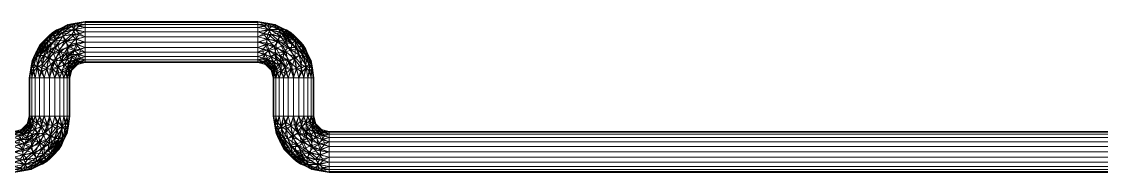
# Model space of a CAD drawing. Header units: inches. Extents: x -3325 to -59, y 5 to 733.
# Drawn here: x -2729.6 to -2653.3, y 270.6 to 281.2 of the extents above; entities that cross this region are included whole.
import ezdxf

# ---------------------------------------------------------------- set-up
doc = ezdxf.new("R2010")
doc.units = ezdxf.units.IN
doc.header["$MEASUREMENT"] = 0
doc.layers.add('P-PIPE', color=10, linetype='Continuous', lineweight=9)

# ---------------------------------------------------------------- blocks, each defined once
blk = doc.blocks.new('Elbow - Welded - Generic - Standard-1127339-06 - Fifth Level')
at = {"layer": 'P-PIPE'}
mesh = blk.add_polyface(dxfattribs=at)
corners = [(-1.437, 2.52), (-1.582, 1.978), (-1.978, 1.582), (-2.52, 1.437), (-2.52, 1.388, 0.372), (-2.52, 1.244, 0.719), (-2.52, 1.016, 1.016), (-2.52, 0.719, 1.244), (-2.52, 0.372, 1.388), (-2.52, 0, 1.437), (-2.52, -0.372, 1.388), (-2.52, -0.719, 1.244), (-2.52, -1.016, 1.016), (-2.52, -1.244, 0.719), (-2.52, -1.388, 0.372), (-2.52, -1.437), (-1.297, -1.243), (-0.194, -0.681), (0.681, 0.194), (1.243, 1.297), (1.437, 2.52), (1.388, 2.52, 0.372), (1.244, 2.52, 0.719), (1.016, 2.52, 1.016), (0.719, 2.52, 1.244), (0.372, 2.52, 1.388), (0, 2.52, 1.437), (-0.372, 2.52, 1.388), (-0.719, 2.52, 1.244), (-1.016, 2.52, 1.016), (-1.244, 2.52, 0.719), (-1.388, 2.52, 0.372), (-0.124, 0.124, 1.145), (-0.941, 0.941, 1.408), (-1.055, -0.959, 0.7), (-1.443, 1.443, 1.035), (0.959, 1.055, 0.7), (0.064, 1.205, 1.386), (-1.205, -0.064, 1.386), (-1.676, 1.676, 0.552), (-0.585, 1.717, 1.373), (-1.717, 0.585, 1.373), (-1.621, -0.853, 1.06), (0.853, 1.621, 1.06), (-1.704, -1.281, 0.44), (1.281, 1.704, 0.44), (-1.181, 1.979, 0.952), (-1.979, 1.181, 0.952), (-0.175, 1.879, 1.434), (-1.879, 0.175, 1.434), (-1.832, -0.563, 1.287), (-0.931, -0.418, 1.18), (0.563, 1.832, 1.287), (0.418, 0.931, 1.18), (-1.835, -1.132, 0.797), (1.132, 1.835, 0.797), (-0.997, 1.643, 1.218), (-1.643, 0.997, 1.218), (0.186, -0.186, 0.597), (0.208, 1.901, 1.41), (-1.901, -0.208, 1.41), (-0.434, 1.242, 1.435), (-0.698, 0.527, 1.426), (-1.813, -1.325), (1.325, 1.813), (-1.738, 1.738, 0.259), (-2.05, 1.479, 0.408), (-1.479, 2.05, 0.408), (-1.941, 1.39, 0.707), (-1.39, 1.941, 0.707), (-1.266, 0.429, 1.435), (0.426, 0.379, 0.898), (-0.379, -0.426, 0.898), (-1.585, 1.569, 0.81), (-0.745, -0.962), (-0.531, -0.842, 0.379), (0.962, 0.745), (0.842, 0.531, 0.379), (0.006, -0.482, 0.309), (0.244, -0.244), (0.474, -0.016, 0.305), (-0.245, -0.569, 0.577), (0.567, 0.236, 0.569), (-1.078, -1.129, 0.308), (1.129, 1.078, 0.308), (-0.551, 0.161, 1.327), (-0.035, 0.615, 1.301), (-0.866, 2.121, 1.181), (-2.121, 0.866, 1.181), (-0.269, 0.779, 1.4), (-0.527, 2.181, 1.348), (-2.181, 0.527, 1.348), (-0.877, 1.348, 1.346), (-1.239, 1.239, 1.25), (-1.346, 0.88, 1.346), (0.252, 0.466, 1.096), (0.718, 0.974, 0.962), (0.078, -0.078, 0.857), (-0.466, -0.252, 1.096), (-0.974, -0.713, 0.967)]
mesh.append_faces([[corners[k] for k in face] for face in [(16, 44, 63), (14, 44, 13), (13, 54, 12), (26, 59, 25), (31, 69, 30), (2, 65, 1), (1, 67, 0), (30, 46, 29), (11, 50, 10), (17, 75, 74), (64, 45, 19), (76, 77, 18), (19, 84, 76)]], dxfattribs={"vtx0": -1, "vtx1": -1})
mesh.append_faces([[corners[k] for k in face] for face in [(44, 54, 13), (80, 78, 79), (14, 63, 44), (49, 41, 91), (92, 40, 56), (53, 95, 96), (42, 50, 11), (61, 33, 62), (34, 44, 83), (38, 50, 51), (41, 49, 70), (69, 73, 46), (47, 68, 5), (95, 71, 96), (39, 66, 68), (46, 56, 87), (35, 47, 57), (39, 65, 66), (24, 52, 43), (89, 85, 86), (55, 36, 45), (54, 34, 42), (27, 90, 48), (45, 64, 21), (76, 84, 77), (55, 45, 22), (56, 46, 35), (94, 92, 93), (41, 57, 88), (1, 65, 67), (43, 52, 53), (31, 67, 69), (97, 58, 82), (77, 84, 36), (68, 73, 39), (40, 61, 48), (40, 92, 61), (59, 48, 37), (60, 49, 9), (38, 62, 70), (51, 50, 42), (60, 50, 38), (99, 72, 98), (51, 98, 85), (59, 52, 25), (53, 52, 37), (86, 53, 37), (32, 98, 97), (34, 54, 44), (42, 12, 54), (23, 43, 55), (36, 55, 43), (35, 57, 93), (40, 90, 87), (47, 6, 88), (94, 33, 92), (82, 36, 71), (51, 99, 98), (48, 59, 26), (52, 59, 37), (50, 60, 10), (49, 60, 38), (33, 94, 70), (37, 48, 61), (85, 62, 38), (61, 62, 89), (67, 65, 39), (2, 66, 65), (67, 39, 69), (68, 66, 4), (73, 47, 35), (69, 39, 73), (30, 69, 46), (38, 70, 49), (33, 70, 62), (82, 58, 80), (43, 96, 36), (99, 51, 42), (81, 34, 75), (47, 73, 68), (73, 35, 46), (74, 75, 83), (17, 78, 75), (75, 78, 81), (45, 84, 19), (18, 77, 80), (80, 58, 78), (81, 78, 58), (77, 82, 80), (97, 81, 58), (34, 81, 72), (36, 82, 77), (97, 82, 71), (34, 83, 75), (16, 83, 44), (36, 84, 45), (51, 85, 38), (86, 85, 32), (86, 32, 95), (89, 86, 37), (46, 87, 29), (40, 87, 56), (88, 7, 91), (47, 88, 57), (61, 89, 37), (85, 89, 62), (87, 90, 28), (48, 90, 40), (49, 91, 8), (88, 91, 41), (93, 92, 56), (61, 92, 33), (35, 93, 56), (93, 57, 94), (57, 41, 94), (70, 94, 41), (86, 95, 53), (97, 95, 32), (53, 96, 43), (71, 36, 96), (97, 71, 95), (81, 97, 72), (97, 98, 72), (85, 98, 32), (42, 34, 99), (34, 72, 99)]], dxfattribs={"vtx0": -1, "vtx1": -1, "vtx2": -1})
mesh.append_faces([[corners[k] for k in face] for face in [(42, 11, 12), (83, 16, 74), (47, 5, 6), (60, 9, 10), (43, 23, 24), (45, 21, 22), (52, 24, 25), (87, 28, 29), (90, 27, 28), (68, 4, 5), (67, 31, 0), (78, 17, 79)]], dxfattribs={"vtx0": -1, "vtx2": -1})
mesh.append_faces([[corners[k] for k in face] for face in [(7, 8, 91), (3, 4, 66), (6, 7, 88), (2, 3, 66), (26, 27, 48), (22, 23, 55), (8, 9, 49), (79, 18, 80)]], dxfattribs={"vtx1": -1, "vtx2": -1})
mesh.append_faces([[corners[k] for k in face] for face in [(14, 15, 63), (64, 20, 21)]], dxfattribs={"vtx2": -1})
mesh = blk.add_polyface(dxfattribs=at)
corners = [(1.437, 2.52), (1.243, 1.297), (0.681, 0.194), (-0.194, -0.681), (-1.297, -1.243), (-2.52, -1.437), (-2.52, -1.388, -0.372), (-2.52, -1.244, -0.719), (-2.52, -1.016, -1.016), (-2.52, -0.719, -1.244), (-2.52, -0.372, -1.388), (-2.52, 0, -1.437), (-2.52, 0.372, -1.388), (-2.52, 0.719, -1.244), (-2.52, 1.016, -1.016), (-2.52, 1.244, -0.719), (-2.52, 1.388, -0.372), (-2.52, 1.437), (-1.978, 1.582), (-1.582, 1.978), (-1.437, 2.52), (-1.388, 2.52, -0.372), (-1.244, 2.52, -0.719), (-1.016, 2.52, -1.016), (-0.719, 2.52, -1.244), (-0.372, 2.52, -1.388), (0, 2.52, -1.437), (0.372, 2.52, -1.388), (0.719, 2.52, -1.244), (1.016, 2.52, -1.016), (1.244, 2.52, -0.719), (1.388, 2.52, -0.372), (-0.375, 0.375, -1.342), (-1.211, 1.211, -1.272), (0.655, 0.894, -0.984), (-0.894, -0.655, -0.984), (-1.661, 1.661, -0.601), (-1.361, 0.29, -1.437), (-0.29, 1.361, -1.437), (0.527, 1.569, -1.27), (1.091, 1.558, -0.764), (-1.569, -0.527, -1.27), (-1.558, -1.091, -0.764), (-1.24, 1.8, -0.979), (-1.8, 1.24, -0.979), (-1.825, 0.562, -1.367), (-0.562, 1.825, -1.367), (0.83, 0.598, -0.514), (0.11, -0.11, -0.793), (-0.598, -0.83, -0.514), (0.877, 1.804, -1.077), (0.202, 1.84, -1.408), (0.083, 1.05, -1.358), (1.299, 1.822, -0.457), (-1.804, -0.877, -1.077), (-1.84, -0.202, -1.408), (-1.05, -0.083, -1.358), (-1.822, -1.299, -0.457), (-1.734, 1.734, -0.287), (-1.98, 0.884, -1.195), (-0.884, 1.98, -1.195), (0.167, 0.53, -1.178), (-0.392, -0.123, -1.141), (-1.471, 2.039, -0.447), (-2.039, 1.471, -0.447), (-1.382, 1.93, -0.73), (-1.93, 1.382, -0.73), (-1.813, -1.325), (1.325, 1.813), (-1.983, 0.166, -1.433), (-0.166, 1.983, -1.433), (-1.183, 0.772, -1.401), (-0.688, 0.667, -1.434), (-0.788, 1.248, -1.388), (1.122, 1.179, -0.461), (0.962, 0.745), (-1.179, -1.122, -0.461), (-0.745, -0.962), (0.374, -0.101, -0.385), (0.857, 0.493, -0.232), (-0.493, -0.857, -0.232), (-0.082, -0.528, -0.39), (-0.253, -0.513, -0.679), (-0.333, -0.356, -0.933), (-0.71, -0.75, -0.764), (0.576, 2.117, -1.305), (1.151, 2.11, -0.829), (-2.117, -0.576, -1.305), (-2.11, -1.151, -0.829), (-1.139, 2.207, -0.92), (-2.207, 1.139, -0.92), (-1.548, 1.548, -0.867), (-1.385, 1.405, -1.096), (-1.592, 1.084, -1.187), (-1.452, 0.888, -1.319), (-1.071, 1.589, -1.195), (0.893, 0.985, -0.756), (0.576, 0.437, -0.773), (0.361, 0.426, -0.99), (0.361, 1.032, -1.242), (-0.957, -0.405, -1.196), (0.244, -0.244)]
mesh.append_faces([[corners[k] for k in face] for face in [(12, 69, 11), (18, 64, 17), (7, 57, 6), (16, 64, 15), (26, 70, 25), (25, 46, 24), (27, 51, 26), (77, 80, 3), (22, 63, 21), (67, 57, 4), (2, 79, 75), (4, 76, 77)]], dxfattribs={"vtx0": -1, "vtx1": -1})
mesh.append_faces([[corners[k] for k in face] for face in [(15, 64, 66), (100, 56, 62), (57, 42, 76), (45, 37, 69), (91, 36, 65), (64, 18, 58), (50, 39, 85), (81, 82, 78), (37, 45, 71), (45, 13, 59), (57, 7, 88), (57, 67, 6), (48, 97, 78), (59, 93, 94), (87, 54, 9), (61, 52, 99), (60, 24, 46), (35, 42, 54), (40, 53, 74), (42, 35, 84), (22, 89, 65), (63, 65, 36), (51, 27, 85), (32, 52, 61), (25, 70, 46), (34, 96, 97), (34, 50, 96), (52, 38, 51), (55, 41, 87), (40, 86, 53), (41, 55, 56), (93, 33, 94), (92, 44, 91), (34, 39, 50), (72, 37, 71), (33, 73, 71), (58, 63, 36), (33, 92, 95), (79, 78, 47), (61, 62, 32), (82, 48, 78), (86, 50, 29), (50, 40, 96), (52, 51, 39), (70, 51, 38), (99, 34, 61), (52, 32, 72), (53, 31, 68), (74, 47, 96), (35, 54, 41), (88, 54, 42), (69, 55, 11), (37, 72, 56), (37, 56, 55), (56, 32, 62), (42, 84, 76), (64, 58, 36), (90, 59, 14), (44, 92, 93), (46, 73, 95), (89, 60, 43), (98, 34, 97), (82, 83, 48), (62, 61, 98), (62, 35, 100), (19, 63, 58), (64, 36, 66), (22, 65, 63), (91, 65, 43), (91, 66, 36), (66, 44, 90), (45, 69, 12), (55, 69, 37), (51, 70, 26), (46, 70, 38), (95, 73, 33), (72, 32, 56), (73, 72, 71), (52, 72, 38), (46, 38, 73), (72, 73, 38), (53, 1, 74), (79, 74, 75), (80, 76, 49), (4, 57, 76), (3, 80, 81), (78, 79, 2), (74, 79, 47), (76, 80, 77), (81, 80, 49), (81, 49, 82), (78, 101, 81), (49, 84, 82), (48, 83, 62), (84, 83, 82), (35, 62, 83), (84, 49, 76), (83, 84, 35), (50, 85, 28), (51, 85, 39), (53, 86, 30), (50, 86, 40), (55, 87, 10), (54, 87, 41), (54, 88, 8), (57, 88, 42), (60, 89, 23), (65, 89, 43), (66, 90, 15), (59, 90, 44), (92, 91, 43), (66, 91, 44), (95, 43, 60), (92, 33, 93), (33, 71, 94), (44, 93, 59), (71, 45, 94), (59, 94, 45), (43, 95, 92), (95, 60, 46), (74, 96, 40), (97, 96, 47), (78, 97, 47), (34, 98, 61), (97, 48, 98), (62, 98, 48), (52, 39, 99), (34, 99, 39), (35, 41, 100), (56, 100, 41)]], dxfattribs={"vtx0": -1, "vtx1": -1, "vtx2": -1})
mesh.append_faces([[corners[k] for k in face] for face in [(90, 14, 15), (54, 8, 9), (88, 7, 8), (87, 9, 10), (74, 1, 75), (55, 10, 11), (45, 12, 13), (53, 68, 1), (53, 30, 31), (64, 16, 17), (81, 101, 3), (78, 2, 101)]], dxfattribs={"vtx0": -1, "vtx2": -1})
mesh.append_faces([[corners[k] for k in face] for face in [(22, 23, 89), (18, 19, 58), (20, 21, 63), (29, 30, 86), (28, 29, 50), (23, 24, 60), (27, 28, 85), (13, 14, 59), (19, 20, 63)]], dxfattribs={"vtx1": -1, "vtx2": -1})
mesh.append_faces([[corners[k] for k in face] for face in [(31, 0, 68), (67, 5, 6)]], dxfattribs={"vtx2": -1})
mesh = blk.add_polyface(dxfattribs=at)
corners = [(1.437, 2.52), (1.388, 2.52, -0.372), (1.244, 2.52, -0.719), (1.016, 2.52, -1.016), (0.719, 2.52, -1.244), (0.372, 2.52, -1.388), (0, 2.52, -1.437), (-0.372, 2.52, -1.388), (-0.719, 2.52, -1.244), (-1.016, 2.52, -1.016), (-1.244, 2.52, -0.719), (-1.388, 2.52, -0.372), (-1.437, 2.52), (-1.388, 2.52, 0.372), (-1.244, 2.52, 0.719), (-1.016, 2.52, 1.016), (-0.719, 2.52, 1.244), (-0.372, 2.52, 1.388), (0, 2.52, 1.437), (0.372, 2.52, 1.388), (0.719, 2.52, 1.244), (1.016, 2.52, 1.016), (1.244, 2.52, 0.719), (1.388, 2.52, 0.372)]
mesh.append_faces([[corners[k] for k in face] for face in [(15, 12, 13, 14)]], dxfattribs={"vtx0": -1})
mesh.append_faces([[corners[k] for k in face] for face in [(6, 9, 2, 5)]], dxfattribs={"vtx0": -1, "vtx1": -1, "vtx2": -1})
mesh.append_faces([[corners[k] for k in face] for face in [(12, 17, 22, 1)]], dxfattribs={"vtx0": -1, "vtx1": -1, "vtx2": -1, "vtx3": -1})
mesh.append_faces([[corners[k] for k in face] for face in [(9, 12, 1, 2)]], dxfattribs={"vtx0": -1, "vtx1": -1, "vtx3": -1})
mesh.append_faces([[corners[k] for k in face] for face in [(0, 1, 22, 23), (19, 20, 17, 18)]], dxfattribs={"vtx1": -1})
mesh.append_faces([[corners[k] for k in face] for face in [(15, 16, 17, 12), (20, 21, 22, 17)]], dxfattribs={"vtx2": -1, "vtx3": -1})
mesh.append_faces([[corners[k] for k in face] for face in [(6, 7, 8, 9), (9, 10, 11, 12), (2, 3, 4, 5)]], dxfattribs={"vtx3": -1})
mesh = blk.add_polyface(dxfattribs=at)
corners = [(-2.52, -1.437), (-2.52, -1.388, 0.372), (-2.52, -1.244, 0.719), (-2.52, -1.016, 1.016), (-2.52, -0.719, 1.244), (-2.52, -0.372, 1.388), (-2.52, 0, 1.437), (-2.52, 0.372, 1.388), (-2.52, 0.719, 1.244), (-2.52, 1.016, 1.016), (-2.52, 1.244, 0.719), (-2.52, 1.388, 0.372), (-2.52, 1.437), (-2.52, 1.388, -0.372), (-2.52, 1.244, -0.719), (-2.52, 1.016, -1.016), (-2.52, 0.719, -1.244), (-2.52, 0.372, -1.388), (-2.52, 0, -1.437), (-2.52, -0.372, -1.388), (-2.52, -0.719, -1.244), (-2.52, -1.016, -1.016), (-2.52, -1.244, -0.719), (-2.52, -1.388, -0.372)]
mesh.append_faces([[corners[k] for k in face] for face in [(2, 0, 1)]], dxfattribs={"vtx0": -1})
mesh.append_faces([[corners[k] for k in face] for face in [(19, 22, 18)]], dxfattribs={"vtx0": -1, "vtx1": -1})
mesh.append_faces([[corners[k] for k in face] for face in [(15, 18, 22, 4)]], dxfattribs={"vtx0": -1, "vtx1": -1, "vtx2": -1, "vtx3": -1})
mesh.append_faces([[corners[k] for k in face] for face in [(7, 15, 4, 5)]], dxfattribs={"vtx0": -1, "vtx1": -1, "vtx3": -1})
mesh.append_faces([[corners[k] for k in face] for face in [(7, 12, 13)]], dxfattribs={"vtx0": -1, "vtx2": -1})
mesh.append_faces([[corners[k] for k in face] for face in [(2, 22, 23, 0)]], dxfattribs={"vtx0": -1, "vtx3": -1})
mesh.append_faces([[corners[k] for k in face] for face in [(10, 11, 9), (6, 7, 5)]], dxfattribs={"vtx1": -1})
mesh.append_faces([[corners[k] for k in face] for face in [(11, 12, 7, 9)]], dxfattribs={"vtx1": -1, "vtx2": -1, "vtx3": -1})
mesh.append_faces([[corners[k] for k in face] for face in [(16, 17, 18, 15), (20, 21, 22, 19), (7, 8, 9)]], dxfattribs={"vtx2": -1})
mesh.append_faces([[corners[k] for k in face] for face in [(13, 14, 15, 7), (2, 3, 4, 22)]], dxfattribs={"vtx2": -1, "vtx3": -1})

msp = doc.modelspace()

# ---------------------------------------------------------------- linework, layer by layer
at = {"layer": 'P-PIPE', "color": 1}
for p, q in [((-2725.099, 279.743, 1076), (-2712.899, 279.743, 1076)), ((-2725.099, 279.743, 1076), (-2712.899, 279.743, 1076)), ((-2727.619, 277.223, 1076), (-2727.619, 274.52, 1076)), ((-2727.619, 277.223, 1076), (-2727.619, 274.52, 1076)), ((-2710.379, 274.52, 1076), (-2710.379, 277.223, 1076)), ((-2710.379, 274.52, 1076), (-2710.379, 277.223, 1076)), ((-2707.859, 272, 1076), (-2609.992, 272, 1076)), ((-2707.859, 272, 1076), (-2609.992, 272, 1076))]:
    msp.add_line(p, q, dxfattribs=at)
for centre, start, end in [((-2725.099, 277.223, 1076), 90, 180), ((-2712.899, 277.223, 1076), 0, 90), ((-2730.139, 274.52, 1076), 270, 0), ((-2707.859, 274.52, 1076), 180, 270)]:
    msp.add_arc(centre, 2.52, start, end, dxfattribs=at)

# ---------------------------------------------------------------- block references
for p, rotation in [((-2727.619, 279.743, 1076), 180), ((-2710.379, 279.743, 1076), 90), ((-2710.379, 272, 1076), 270)]:
    msp.add_blockref('Elbow - Welded - Generic - Standard-1127339-06 - Fifth Level', p, dxfattribs=dict(at, rotation=rotation))
msp.add_blockref('Elbow - Welded - Generic - Standard-1127339-06 - Fifth Level', (-2727.619, 272, 1076), dxfattribs=at)

# ---------------------------------------------------------------- meshes
mesh = msp.add_polyface(dxfattribs=at)
corners = [(-2725.099, 278.305, 1076), (-2725.099, 278.354, 1076.372), (-2725.099, 278.498, 1076.719), (-2725.099, 278.726, 1077.016), (-2725.099, 279.024, 1077.245), (-2725.099, 279.371, 1077.389), (-2725.099, 279.743, 1077.438), (-2725.099, 280.115, 1077.389), (-2725.099, 280.462, 1077.245), (-2725.099, 280.759, 1077.016), (-2725.099, 280.988, 1076.719), (-2725.099, 281.131, 1076.372), (-2725.099, 281.18, 1076), (-2725.099, 281.131, 1075.628), (-2725.099, 280.988, 1075.281), (-2725.099, 280.759, 1074.984), (-2725.099, 280.462, 1074.755), (-2725.099, 280.115, 1074.611), (-2725.099, 279.743, 1074.562), (-2725.099, 279.371, 1074.611), (-2725.099, 279.024, 1074.755), (-2725.099, 278.726, 1074.984), (-2725.099, 278.498, 1075.281), (-2725.099, 278.354, 1075.628)]
mesh.append_faces([[corners[k] for k in face] for face in [(13, 16, 10, 11)]], dxfattribs={"vtx0": -1, "vtx1": -1, "vtx3": -1, "color": 1})
mesh.append_faces([[corners[k] for k in face] for face in [(20, 4, 5), (8, 16, 17, 7)]], dxfattribs={"vtx0": -1, "vtx2": -1, "color": 1})
mesh.append_faces([[corners[k] for k in face] for face in [(21, 22, 20), (12, 13, 11)]], dxfattribs={"vtx1": -1, "color": 1})
mesh.append_faces([[corners[k] for k in face] for face in [(22, 23, 2, 20), (19, 20, 5, 17)]], dxfattribs={"vtx1": -1, "vtx2": -1, "vtx3": -1, "color": 1})
mesh.append_faces([[corners[k] for k in face] for face in [(17, 18, 19), (14, 15, 16, 13)]], dxfattribs={"vtx2": -1, "color": 1})
mesh.append_faces([[corners[k] for k in face] for face in [(2, 3, 4, 20), (5, 6, 7, 17), (8, 9, 10, 16)]], dxfattribs={"vtx2": -1, "vtx3": -1, "color": 1})
mesh.append_faces([[corners[k] for k in face] for face in [(23, 0, 1, 2)]], dxfattribs={"vtx3": -1, "color": 1})
mesh = msp.add_polyface(dxfattribs=at)
corners = [(-2725.099, 281.18, 1076), (-2725.099, 281.131, 1076.372), (-2725.099, 280.988, 1076.719), (-2725.099, 280.759, 1077.016), (-2725.099, 280.462, 1077.245), (-2725.099, 280.115, 1077.389), (-2725.099, 279.743, 1077.438), (-2712.898, 279.743, 1077.438), (-2712.898, 280.115, 1077.389), (-2712.898, 280.462, 1077.245), (-2712.898, 280.759, 1077.016), (-2712.898, 280.988, 1076.719), (-2712.898, 281.131, 1076.372), (-2712.898, 281.18, 1076)]
mesh.append_faces([[corners[k] for k in face] for face in [(7, 8, 5, 6)]], dxfattribs={"vtx1": -1, "color": 1})
mesh.append_faces([[corners[k] for k in face] for face in [(8, 9, 4, 5), (3, 4, 9, 10), (11, 12, 1, 2), (2, 3, 10, 11)]], dxfattribs={"vtx1": -1, "vtx3": -1, "color": 1})
mesh.append_faces([[corners[k] for k in face] for face in [(12, 13, 0, 1)]], dxfattribs={"vtx3": -1, "color": 1})
mesh = msp.add_polyface(dxfattribs=at)
corners = [(-2725.099, 279.743, 1074.562), (-2725.099, 280.115, 1074.611), (-2725.099, 280.462, 1074.755), (-2725.099, 280.759, 1074.984), (-2725.099, 280.988, 1075.281), (-2725.099, 281.131, 1075.628), (-2725.099, 281.18, 1076), (-2712.898, 281.18, 1076), (-2712.898, 281.131, 1075.628), (-2712.898, 280.988, 1075.281), (-2712.898, 280.759, 1074.984), (-2712.898, 280.462, 1074.755), (-2712.898, 280.115, 1074.611), (-2712.898, 279.743, 1074.562)]
mesh.append_faces([[corners[k] for k in face] for face in [(7, 8, 5, 6)]], dxfattribs={"vtx1": -1, "color": 1})
mesh.append_faces([[corners[k] for k in face] for face in [(8, 9, 4, 5), (3, 4, 9, 10), (11, 12, 1, 2), (2, 3, 10, 11)]], dxfattribs={"vtx1": -1, "vtx3": -1, "color": 1})
mesh.append_faces([[corners[k] for k in face] for face in [(12, 13, 0, 1)]], dxfattribs={"vtx3": -1, "color": 1})
mesh = msp.add_polyface(dxfattribs=at)
corners = [(-2712.898, 278.305, 1076), (-2712.898, 278.354, 1075.628), (-2712.898, 278.498, 1075.281), (-2712.898, 278.726, 1074.984), (-2712.898, 279.024, 1074.755), (-2712.898, 279.371, 1074.611), (-2712.898, 279.743, 1074.562), (-2712.898, 280.115, 1074.611), (-2712.898, 280.462, 1074.755), (-2712.898, 280.759, 1074.984), (-2712.898, 280.988, 1075.281), (-2712.898, 281.131, 1075.628), (-2712.898, 281.18, 1076), (-2712.898, 281.131, 1076.372), (-2712.898, 280.988, 1076.719), (-2712.898, 280.759, 1077.016), (-2712.898, 280.462, 1077.245), (-2712.898, 280.115, 1077.389), (-2712.898, 279.743, 1077.438), (-2712.898, 279.371, 1077.389), (-2712.898, 279.024, 1077.245), (-2712.898, 278.726, 1077.016), (-2712.898, 278.498, 1076.719), (-2712.898, 278.354, 1076.372)]
mesh.append_faces([[corners[k] for k in face] for face in [(1, 23, 0), (10, 8, 9)]], dxfattribs={"vtx0": -1, "color": 1})
mesh.append_faces([[corners[k] for k in face] for face in [(11, 14, 8, 10)]], dxfattribs={"vtx0": -1, "vtx1": -1, "vtx2": -1, "color": 1})
mesh.append_faces([[corners[k] for k in face] for face in [(19, 4, 5, 7)]], dxfattribs={"vtx0": -1, "vtx2": -1, "vtx3": -1, "color": 1})
mesh.append_faces([[corners[k] for k in face] for face in [(19, 20, 4)]], dxfattribs={"vtx1": -1, "vtx2": -1, "color": 1})
mesh.append_faces([[corners[k] for k in face] for face in [(1, 2, 22, 23), (7, 8, 16, 17)]], dxfattribs={"vtx1": -1, "vtx3": -1, "color": 1})
mesh.append_faces([[corners[k] for k in face] for face in [(5, 6, 7)]], dxfattribs={"vtx2": -1, "color": 1})
mesh.append_faces([[corners[k] for k in face] for face in [(2, 3, 4, 22), (20, 21, 22, 4), (17, 18, 19, 7), (14, 15, 16, 8)]], dxfattribs={"vtx2": -1, "vtx3": -1, "color": 1})
mesh.append_faces([[corners[k] for k in face] for face in [(11, 12, 13, 14)]], dxfattribs={"vtx3": -1, "color": 1})
mesh = msp.add_polyface(dxfattribs=at)
corners = [(-2725.099, 279.743, 1077.438), (-2725.099, 279.371, 1077.389), (-2725.099, 279.024, 1077.245), (-2725.099, 278.726, 1077.016), (-2725.099, 278.498, 1076.719), (-2725.099, 278.354, 1076.372), (-2725.099, 278.305, 1076), (-2712.898, 278.305, 1076), (-2712.898, 278.354, 1076.372), (-2712.898, 278.498, 1076.719), (-2712.898, 278.726, 1077.016), (-2712.898, 279.024, 1077.245), (-2712.898, 279.371, 1077.389), (-2712.898, 279.743, 1077.438)]
mesh.append_faces([[corners[k] for k in face] for face in [(8, 9, 4, 5), (3, 4, 9, 10), (11, 12, 1, 2), (2, 3, 10, 11)]], dxfattribs={"vtx1": -1, "vtx3": -1, "color": 1})
mesh.append_faces([[corners[k] for k in face] for face in [(6, 7, 8, 5)]], dxfattribs={"vtx2": -1, "color": 1})
mesh.append_faces([[corners[k] for k in face] for face in [(12, 13, 0, 1)]], dxfattribs={"vtx3": -1, "color": 1})
mesh = msp.add_polyface(dxfattribs=at)
corners = [(-2725.099, 278.305, 1076), (-2725.099, 278.354, 1075.628), (-2725.099, 278.498, 1075.281), (-2725.099, 278.726, 1074.984), (-2725.099, 279.024, 1074.755), (-2725.099, 279.371, 1074.611), (-2725.099, 279.743, 1074.562), (-2712.898, 279.743, 1074.562), (-2712.898, 279.371, 1074.611), (-2712.898, 279.024, 1074.755), (-2712.898, 278.726, 1074.984), (-2712.898, 278.498, 1075.281), (-2712.898, 278.354, 1075.628), (-2712.898, 278.305, 1076)]
mesh.append_faces([[corners[k] for k in face] for face in [(7, 8, 5, 6)]], dxfattribs={"vtx1": -1, "color": 1})
mesh.append_faces([[corners[k] for k in face] for face in [(8, 9, 4, 5), (3, 4, 9, 10), (11, 12, 1, 2), (2, 3, 10, 11)]], dxfattribs={"vtx1": -1, "vtx3": -1, "color": 1})
mesh.append_faces([[corners[k] for k in face] for face in [(12, 13, 0, 1)]], dxfattribs={"vtx3": -1, "color": 1})
mesh = msp.add_polyface(dxfattribs=at)
corners = [(-2729.056, 277.223, 1076), (-2729.007, 277.223, 1076.372), (-2728.864, 277.223, 1076.719), (-2728.635, 277.223, 1077.016), (-2728.338, 277.223, 1077.245), (-2727.991, 277.223, 1077.389), (-2727.619, 277.223, 1077.438), (-2727.247, 277.223, 1077.389), (-2726.9, 277.223, 1077.245), (-2726.602, 277.223, 1077.016), (-2726.374, 277.223, 1076.719), (-2726.23, 277.223, 1076.372), (-2726.181, 277.223, 1076), (-2726.23, 277.223, 1075.628), (-2726.374, 277.223, 1075.281), (-2726.602, 277.223, 1074.984), (-2726.9, 277.223, 1074.755), (-2727.247, 277.223, 1074.611), (-2727.619, 277.223, 1074.562), (-2727.991, 277.223, 1074.611), (-2728.338, 277.223, 1074.755), (-2728.635, 277.223, 1074.984), (-2728.864, 277.223, 1075.281), (-2729.007, 277.223, 1075.628)]
mesh.append_faces([[corners[k] for k in face] for face in [(3, 0, 1, 2)]], dxfattribs={"vtx0": -1, "color": 1})
mesh.append_faces([[corners[k] for k in face] for face in [(21, 17, 19, 20)]], dxfattribs={"vtx0": -1, "vtx1": -1, "color": 1})
mesh.append_faces([[corners[k] for k in face] for face in [(12, 21, 9), (14, 17, 21)]], dxfattribs={"vtx0": -1, "vtx1": -1, "vtx2": -1, "color": 1})
mesh.append_faces([[corners[k] for k in face] for face in [(3, 9, 21, 0)]], dxfattribs={"vtx0": -1, "vtx1": -1, "vtx2": -1, "vtx3": -1, "color": 1})
mesh.append_faces([[corners[k] for k in face] for face in [(8, 9, 7), (18, 19, 17)]], dxfattribs={"vtx1": -1, "color": 1})
mesh.append_faces([[corners[k] for k in face] for face in [(3, 4, 5, 9), (5, 6, 7, 9), (12, 13, 14, 21)]], dxfattribs={"vtx2": -1, "vtx3": -1, "color": 1})
mesh.append_faces([[corners[k] for k in face] for face in [(9, 10, 11, 12), (21, 22, 23, 0), (14, 15, 16, 17)]], dxfattribs={"vtx3": -1, "color": 1})
mesh = msp.add_polyface(dxfattribs=at)
corners = [(-2727.619, 277.223, 1077.438), (-2727.991, 277.223, 1077.389), (-2728.338, 277.223, 1077.245), (-2728.635, 277.223, 1077.016), (-2728.864, 277.223, 1076.719), (-2729.007, 277.223, 1076.372), (-2729.056, 277.223, 1076), (-2729.056, 274.52, 1076), (-2729.007, 274.52, 1076.372), (-2728.864, 274.52, 1076.719), (-2728.635, 274.52, 1077.016), (-2728.338, 274.52, 1077.245), (-2727.991, 274.52, 1077.389), (-2727.619, 274.52, 1077.438)]
mesh.append_faces([[corners[k] for k in face] for face in [(8, 9, 4, 5), (3, 4, 9, 10), (11, 12, 1, 2), (2, 3, 10, 11)]], dxfattribs={"vtx1": -1, "vtx3": -1, "color": 1})
mesh.append_faces([[corners[k] for k in face] for face in [(6, 7, 8, 5)]], dxfattribs={"vtx2": -1, "color": 1})
mesh.append_faces([[corners[k] for k in face] for face in [(12, 13, 0, 1)]], dxfattribs={"vtx3": -1, "color": 1})
mesh = msp.add_polyface(dxfattribs=at)
corners = [(-2729.056, 277.223, 1076), (-2729.007, 277.223, 1075.628), (-2728.864, 277.223, 1075.281), (-2728.635, 277.223, 1074.984), (-2728.338, 277.223, 1074.755), (-2727.991, 277.223, 1074.611), (-2727.619, 277.223, 1074.562), (-2727.619, 274.52, 1074.562), (-2727.991, 274.52, 1074.611), (-2728.338, 274.52, 1074.755), (-2728.635, 274.52, 1074.984), (-2728.864, 274.52, 1075.281), (-2729.007, 274.52, 1075.628), (-2729.056, 274.52, 1076)]
mesh.append_faces([[corners[k] for k in face] for face in [(7, 8, 5, 6)]], dxfattribs={"vtx1": -1, "color": 1})
mesh.append_faces([[corners[k] for k in face] for face in [(8, 9, 4, 5), (3, 4, 9, 10), (11, 12, 1, 2), (2, 3, 10, 11)]], dxfattribs={"vtx1": -1, "vtx3": -1, "color": 1})
mesh.append_faces([[corners[k] for k in face] for face in [(12, 13, 0, 1)]], dxfattribs={"vtx3": -1, "color": 1})
mesh = msp.add_polyface(dxfattribs=at)
corners = [(-2726.181, 277.223, 1076), (-2726.23, 277.223, 1076.372), (-2726.374, 277.223, 1076.719), (-2726.602, 277.223, 1077.016), (-2726.9, 277.223, 1077.245), (-2727.247, 277.223, 1077.389), (-2727.619, 277.223, 1077.438), (-2727.619, 274.52, 1077.438), (-2727.247, 274.52, 1077.389), (-2726.9, 274.52, 1077.245), (-2726.602, 274.52, 1077.016), (-2726.374, 274.52, 1076.719), (-2726.23, 274.52, 1076.372), (-2726.181, 274.52, 1076)]
mesh.append_faces([[corners[k] for k in face] for face in [(7, 8, 5, 6)]], dxfattribs={"vtx1": -1, "color": 1})
mesh.append_faces([[corners[k] for k in face] for face in [(8, 9, 4, 5), (3, 4, 9, 10), (11, 12, 1, 2), (2, 3, 10, 11)]], dxfattribs={"vtx1": -1, "vtx3": -1, "color": 1})
mesh.append_faces([[corners[k] for k in face] for face in [(12, 13, 0, 1)]], dxfattribs={"vtx3": -1, "color": 1})
mesh = msp.add_polyface(dxfattribs=at)
corners = [(-2727.619, 277.223, 1074.562), (-2727.247, 277.223, 1074.611), (-2726.9, 277.223, 1074.755), (-2726.602, 277.223, 1074.984), (-2726.374, 277.223, 1075.281), (-2726.23, 277.223, 1075.628), (-2726.181, 277.223, 1076), (-2726.181, 274.52, 1076), (-2726.23, 274.52, 1075.628), (-2726.374, 274.52, 1075.281), (-2726.602, 274.52, 1074.984), (-2726.9, 274.52, 1074.755), (-2727.247, 274.52, 1074.611), (-2727.619, 274.52, 1074.562)]
mesh.append_faces([[corners[k] for k in face] for face in [(7, 8, 5, 6)]], dxfattribs={"vtx1": -1, "color": 1})
mesh.append_faces([[corners[k] for k in face] for face in [(8, 9, 4, 5), (3, 4, 9, 10), (11, 12, 1, 2), (2, 3, 10, 11)]], dxfattribs={"vtx1": -1, "vtx3": -1, "color": 1})
mesh.append_faces([[corners[k] for k in face] for face in [(12, 13, 0, 1)]], dxfattribs={"vtx3": -1, "color": 1})
mesh = msp.add_polyface(dxfattribs=at)
corners = [(-2708.941, 277.223, 1076), (-2708.99, 277.223, 1075.628), (-2709.134, 277.223, 1075.281), (-2709.362, 277.223, 1074.984), (-2709.66, 277.223, 1074.755), (-2710.007, 277.223, 1074.611), (-2710.379, 277.223, 1074.562), (-2710.751, 277.223, 1074.611), (-2711.098, 277.223, 1074.755), (-2711.395, 277.223, 1074.984), (-2711.624, 277.223, 1075.281), (-2711.767, 277.223, 1075.628), (-2711.816, 277.223, 1076), (-2711.767, 277.223, 1076.372), (-2711.624, 277.223, 1076.719), (-2711.395, 277.223, 1077.016), (-2711.098, 277.223, 1077.245), (-2710.751, 277.223, 1077.389), (-2710.379, 277.223, 1077.438), (-2710.007, 277.223, 1077.389), (-2709.66, 277.223, 1077.245), (-2709.362, 277.223, 1077.016), (-2709.134, 277.223, 1076.719), (-2708.99, 277.223, 1076.372)]
mesh.append_faces([[corners[k] for k in face] for face in [(10, 7, 8, 9), (21, 19, 20)]], dxfattribs={"vtx0": -1, "color": 1})
mesh.append_faces([[corners[k] for k in face] for face in [(17, 21, 15, 16)]], dxfattribs={"vtx0": -1, "vtx1": -1, "color": 1})
mesh.append_faces([[corners[k] for k in face] for face in [(0, 3, 21)]], dxfattribs={"vtx0": -1, "vtx1": -1, "vtx2": -1, "color": 1})
mesh.append_faces([[corners[k] for k in face] for face in [(3, 7, 10, 12), (3, 12, 15, 21)]], dxfattribs={"vtx0": -1, "vtx1": -1, "vtx2": -1, "vtx3": -1, "color": 1})
mesh.append_faces([[corners[k] for k in face] for face in [(10, 11, 12), (5, 6, 7), (1, 2, 3, 0), (13, 14, 15, 12)]], dxfattribs={"vtx2": -1, "color": 1})
mesh.append_faces([[corners[k] for k in face] for face in [(3, 4, 5, 7), (17, 18, 19, 21)]], dxfattribs={"vtx2": -1, "vtx3": -1, "color": 1})
mesh.append_faces([[corners[k] for k in face] for face in [(21, 22, 23, 0)]], dxfattribs={"vtx3": -1, "color": 1})
mesh = msp.add_polyface(dxfattribs=at)
corners = [(-2711.816, 274.52, 1076), (-2711.767, 274.52, 1076.372), (-2711.624, 274.52, 1076.719), (-2711.395, 274.52, 1077.016), (-2711.098, 274.52, 1077.245), (-2710.751, 274.52, 1077.389), (-2710.379, 274.52, 1077.438), (-2710.379, 277.223, 1077.438), (-2710.751, 277.223, 1077.389), (-2711.098, 277.223, 1077.245), (-2711.395, 277.223, 1077.016), (-2711.624, 277.223, 1076.719), (-2711.767, 277.223, 1076.372), (-2711.816, 277.223, 1076)]
mesh.append_faces([[corners[k] for k in face] for face in [(7, 8, 5, 6)]], dxfattribs={"vtx1": -1, "color": 1})
mesh.append_faces([[corners[k] for k in face] for face in [(8, 9, 4, 5), (3, 4, 9, 10), (11, 12, 1, 2), (2, 3, 10, 11)]], dxfattribs={"vtx1": -1, "vtx3": -1, "color": 1})
mesh.append_faces([[corners[k] for k in face] for face in [(12, 13, 0, 1)]], dxfattribs={"vtx3": -1, "color": 1})
mesh = msp.add_polyface(dxfattribs=at)
corners = [(-2710.379, 274.52, 1074.562), (-2710.751, 274.52, 1074.611), (-2711.098, 274.52, 1074.755), (-2711.395, 274.52, 1074.984), (-2711.624, 274.52, 1075.281), (-2711.767, 274.52, 1075.628), (-2711.816, 274.52, 1076), (-2711.816, 277.223, 1076), (-2711.767, 277.223, 1075.628), (-2711.624, 277.223, 1075.281), (-2711.395, 277.223, 1074.984), (-2711.098, 277.223, 1074.755), (-2710.751, 277.223, 1074.611), (-2710.379, 277.223, 1074.562)]
mesh.append_faces([[corners[k] for k in face] for face in [(7, 8, 5, 6)]], dxfattribs={"vtx1": -1, "color": 1})
mesh.append_faces([[corners[k] for k in face] for face in [(8, 9, 4, 5), (3, 4, 9, 10), (11, 12, 1, 2), (2, 3, 10, 11)]], dxfattribs={"vtx1": -1, "vtx3": -1, "color": 1})
mesh.append_faces([[corners[k] for k in face] for face in [(12, 13, 0, 1)]], dxfattribs={"vtx3": -1, "color": 1})
mesh = msp.add_polyface(dxfattribs=at)
corners = [(-2710.379, 274.52, 1077.438), (-2710.007, 274.52, 1077.389), (-2709.66, 274.52, 1077.245), (-2709.362, 274.52, 1077.016), (-2709.134, 274.52, 1076.719), (-2708.99, 274.52, 1076.372), (-2708.941, 274.52, 1076), (-2708.941, 277.223, 1076), (-2708.99, 277.223, 1076.372), (-2709.134, 277.223, 1076.719), (-2709.362, 277.223, 1077.016), (-2709.66, 277.223, 1077.245), (-2710.007, 277.223, 1077.389), (-2710.379, 277.223, 1077.438)]
mesh.append_faces([[corners[k] for k in face] for face in [(8, 9, 4, 5), (3, 4, 9, 10), (11, 12, 1, 2), (2, 3, 10, 11)]], dxfattribs={"vtx1": -1, "vtx3": -1, "color": 1})
mesh.append_faces([[corners[k] for k in face] for face in [(6, 7, 8, 5)]], dxfattribs={"vtx2": -1, "color": 1})
mesh.append_faces([[corners[k] for k in face] for face in [(12, 13, 0, 1)]], dxfattribs={"vtx3": -1, "color": 1})
mesh = msp.add_polyface(dxfattribs=at)
corners = [(-2708.941, 274.52, 1076), (-2708.99, 274.52, 1075.628), (-2709.134, 274.52, 1075.281), (-2709.362, 274.52, 1074.984), (-2709.66, 274.52, 1074.755), (-2710.007, 274.52, 1074.611), (-2710.379, 274.52, 1074.562), (-2710.379, 277.223, 1074.562), (-2710.007, 277.223, 1074.611), (-2709.66, 277.223, 1074.755), (-2709.362, 277.223, 1074.984), (-2709.134, 277.223, 1075.281), (-2708.99, 277.223, 1075.628), (-2708.941, 277.223, 1076)]
mesh.append_faces([[corners[k] for k in face] for face in [(7, 8, 5, 6)]], dxfattribs={"vtx1": -1, "color": 1})
mesh.append_faces([[corners[k] for k in face] for face in [(8, 9, 4, 5), (3, 4, 9, 10), (11, 12, 1, 2), (2, 3, 10, 11)]], dxfattribs={"vtx1": -1, "vtx3": -1, "color": 1})
mesh.append_faces([[corners[k] for k in face] for face in [(12, 13, 0, 1)]], dxfattribs={"vtx3": -1, "color": 1})
mesh = msp.add_polyface(dxfattribs=at)
corners = [(-2729.056, 274.52, 1076), (-2729.007, 274.52, 1075.628), (-2728.864, 274.52, 1075.281), (-2728.635, 274.52, 1074.984), (-2728.338, 274.52, 1074.755), (-2727.991, 274.52, 1074.611), (-2727.619, 274.52, 1074.562), (-2727.247, 274.52, 1074.611), (-2726.9, 274.52, 1074.755), (-2726.602, 274.52, 1074.984), (-2726.374, 274.52, 1075.281), (-2726.23, 274.52, 1075.628), (-2726.181, 274.52, 1076), (-2726.23, 274.52, 1076.372), (-2726.374, 274.52, 1076.719), (-2726.602, 274.52, 1077.016), (-2726.9, 274.52, 1077.245), (-2727.247, 274.52, 1077.389), (-2727.619, 274.52, 1077.438), (-2727.991, 274.52, 1077.389), (-2728.338, 274.52, 1077.245), (-2728.635, 274.52, 1077.016), (-2728.864, 274.52, 1076.719), (-2729.007, 274.52, 1076.372)]
mesh.append_faces([[corners[k] for k in face] for face in [(7, 5, 6), (12, 10, 11)]], dxfattribs={"vtx0": -1, "color": 1})
mesh.append_faces([[corners[k] for k in face] for face in [(5, 7, 3, 4)]], dxfattribs={"vtx0": -1, "vtx1": -1, "color": 1})
mesh.append_faces([[corners[k] for k in face] for face in [(3, 7, 10)]], dxfattribs={"vtx0": -1, "vtx1": -1, "vtx2": -1, "color": 1})
mesh.append_faces([[corners[k] for k in face] for face in [(3, 15, 21, 0), (12, 15, 3, 10)]], dxfattribs={"vtx0": -1, "vtx1": -1, "vtx2": -1, "vtx3": -1, "color": 1})
mesh.append_faces([[corners[k] for k in face] for face in [(23, 0, 21, 22)]], dxfattribs={"vtx1": -1, "color": 1})
mesh.append_faces([[corners[k] for k in face] for face in [(17, 18, 19), (13, 14, 15, 12), (1, 2, 3, 0), (8, 9, 10, 7)]], dxfattribs={"vtx2": -1, "color": 1})
mesh.append_faces([[corners[k] for k in face] for face in [(19, 20, 21, 15), (15, 16, 17, 19)]], dxfattribs={"vtx2": -1, "vtx3": -1, "color": 1})
mesh = msp.add_polyface(dxfattribs=at)
corners = [(-2708.941, 274.52, 1076), (-2708.99, 274.52, 1076.372), (-2709.134, 274.52, 1076.719), (-2709.362, 274.52, 1077.016), (-2709.66, 274.52, 1077.245), (-2710.007, 274.52, 1077.389), (-2710.379, 274.52, 1077.438), (-2710.751, 274.52, 1077.389), (-2711.098, 274.52, 1077.245), (-2711.395, 274.52, 1077.016), (-2711.624, 274.52, 1076.719), (-2711.767, 274.52, 1076.372), (-2711.816, 274.52, 1076), (-2711.767, 274.52, 1075.628), (-2711.624, 274.52, 1075.281), (-2711.395, 274.52, 1074.984), (-2711.098, 274.52, 1074.755), (-2710.751, 274.52, 1074.611), (-2710.379, 274.52, 1074.562), (-2710.007, 274.52, 1074.611), (-2709.66, 274.52, 1074.755), (-2709.362, 274.52, 1074.984), (-2709.134, 274.52, 1075.281), (-2708.99, 274.52, 1075.628)]
mesh.append_faces([[corners[k] for k in face] for face in [(9, 3, 7, 8)]], dxfattribs={"vtx0": -1, "vtx1": -1, "color": 1})
mesh.append_faces([[corners[k] for k in face] for face in [(21, 14, 17), (3, 21, 0)]], dxfattribs={"vtx0": -1, "vtx1": -1, "vtx2": -1, "color": 1})
mesh.append_faces([[corners[k] for k in face] for face in [(9, 12, 21, 3)]], dxfattribs={"vtx0": -1, "vtx1": -1, "vtx2": -1, "vtx3": -1, "color": 1})
mesh.append_faces([[corners[k] for k in face] for face in [(16, 17, 14, 15), (20, 21, 19), (6, 7, 5)]], dxfattribs={"vtx1": -1, "color": 1})
mesh.append_faces([[corners[k] for k in face] for face in [(1, 2, 3, 0)]], dxfattribs={"vtx2": -1, "color": 1})
mesh.append_faces([[corners[k] for k in face] for face in [(12, 13, 14, 21), (17, 18, 19, 21), (3, 4, 5, 7)]], dxfattribs={"vtx2": -1, "vtx3": -1, "color": 1})
mesh.append_faces([[corners[k] for k in face] for face in [(21, 22, 23, 0), (9, 10, 11, 12)]], dxfattribs={"vtx3": -1, "color": 1})
mesh = msp.add_polyface(dxfattribs=at)
corners = [(-2707.859, 270.562, 1076), (-2707.859, 270.611, 1076.372), (-2707.859, 270.755, 1076.719), (-2707.859, 270.984, 1077.016), (-2707.859, 271.281, 1077.245), (-2707.859, 271.628, 1077.389), (-2707.859, 272, 1077.438), (-2707.859, 272.372, 1077.389), (-2707.859, 272.719, 1077.245), (-2707.859, 273.016, 1077.016), (-2707.859, 273.245, 1076.719), (-2707.859, 273.389, 1076.372), (-2707.859, 273.438, 1076), (-2707.859, 273.389, 1075.628), (-2707.859, 273.245, 1075.281), (-2707.859, 273.016, 1074.984), (-2707.859, 272.719, 1074.755), (-2707.859, 272.372, 1074.611), (-2707.859, 272, 1074.562), (-2707.859, 271.628, 1074.611), (-2707.859, 271.281, 1074.755), (-2707.859, 270.984, 1074.984), (-2707.859, 270.755, 1075.281), (-2707.859, 270.611, 1075.628)]
mesh.append_faces([[corners[k] for k in face] for face in [(13, 16, 10, 11)]], dxfattribs={"vtx0": -1, "vtx1": -1, "vtx3": -1, "color": 1})
mesh.append_faces([[corners[k] for k in face] for face in [(20, 4, 5), (8, 16, 17, 7)]], dxfattribs={"vtx0": -1, "vtx2": -1, "color": 1})
mesh.append_faces([[corners[k] for k in face] for face in [(21, 22, 20), (12, 13, 11)]], dxfattribs={"vtx1": -1, "color": 1})
mesh.append_faces([[corners[k] for k in face] for face in [(22, 23, 2, 20), (19, 20, 5, 17)]], dxfattribs={"vtx1": -1, "vtx2": -1, "vtx3": -1, "color": 1})
mesh.append_faces([[corners[k] for k in face] for face in [(17, 18, 19), (14, 15, 16, 13)]], dxfattribs={"vtx2": -1, "color": 1})
mesh.append_faces([[corners[k] for k in face] for face in [(2, 3, 4, 20), (5, 6, 7, 17), (8, 9, 10, 16)]], dxfattribs={"vtx2": -1, "vtx3": -1, "color": 1})
mesh.append_faces([[corners[k] for k in face] for face in [(23, 0, 1, 2)]], dxfattribs={"vtx3": -1, "color": 1})
mesh = msp.add_polyface(dxfattribs=at)
corners = [(-2707.859, 273.438, 1076), (-2707.859, 273.389, 1076.372), (-2707.859, 273.245, 1076.719), (-2707.859, 273.016, 1077.016), (-2707.859, 272.719, 1077.245), (-2707.859, 272.372, 1077.389), (-2707.859, 272, 1077.438), (-2609.992, 272, 1077.438), (-2609.992, 272.372, 1077.389), (-2609.992, 272.719, 1077.245), (-2609.992, 273.016, 1077.016), (-2609.992, 273.245, 1076.719), (-2609.992, 273.389, 1076.372), (-2609.992, 273.438, 1076)]
mesh.append_faces([[corners[k] for k in face] for face in [(7, 8, 5, 6)]], dxfattribs={"vtx1": -1, "color": 1})
mesh.append_faces([[corners[k] for k in face] for face in [(8, 9, 4, 5), (3, 4, 9, 10), (11, 12, 1, 2), (2, 3, 10, 11)]], dxfattribs={"vtx1": -1, "vtx3": -1, "color": 1})
mesh.append_faces([[corners[k] for k in face] for face in [(12, 13, 0, 1)]], dxfattribs={"vtx3": -1, "color": 1})
mesh = msp.add_polyface(dxfattribs=at)
corners = [(-2707.859, 272, 1074.562), (-2707.859, 272.372, 1074.611), (-2707.859, 272.719, 1074.755), (-2707.859, 273.016, 1074.984), (-2707.859, 273.245, 1075.281), (-2707.859, 273.389, 1075.628), (-2707.859, 273.438, 1076), (-2609.992, 273.438, 1076), (-2609.992, 273.389, 1075.628), (-2609.992, 273.245, 1075.281), (-2609.992, 273.016, 1074.984), (-2609.992, 272.719, 1074.755), (-2609.992, 272.372, 1074.611), (-2609.992, 272, 1074.562)]
mesh.append_faces([[corners[k] for k in face] for face in [(7, 8, 5, 6)]], dxfattribs={"vtx1": -1, "color": 1})
mesh.append_faces([[corners[k] for k in face] for face in [(8, 9, 4, 5), (3, 4, 9, 10), (11, 12, 1, 2), (2, 3, 10, 11)]], dxfattribs={"vtx1": -1, "vtx3": -1, "color": 1})
mesh.append_faces([[corners[k] for k in face] for face in [(12, 13, 0, 1)]], dxfattribs={"vtx3": -1, "color": 1})
mesh = msp.add_polyface(dxfattribs=at)
corners = [(-2707.859, 272, 1077.438), (-2707.859, 271.628, 1077.389), (-2707.859, 271.281, 1077.245), (-2707.859, 270.984, 1077.016), (-2707.859, 270.755, 1076.719), (-2707.859, 270.611, 1076.372), (-2707.859, 270.562, 1076), (-2609.992, 270.562, 1076), (-2609.992, 270.611, 1076.372), (-2609.992, 270.755, 1076.719), (-2609.992, 270.984, 1077.016), (-2609.992, 271.281, 1077.245), (-2609.992, 271.628, 1077.389), (-2609.992, 272, 1077.438)]
mesh.append_faces([[corners[k] for k in face] for face in [(8, 9, 4, 5), (3, 4, 9, 10), (11, 12, 1, 2), (2, 3, 10, 11)]], dxfattribs={"vtx1": -1, "vtx3": -1, "color": 1})
mesh.append_faces([[corners[k] for k in face] for face in [(6, 7, 8, 5)]], dxfattribs={"vtx2": -1, "color": 1})
mesh.append_faces([[corners[k] for k in face] for face in [(12, 13, 0, 1)]], dxfattribs={"vtx3": -1, "color": 1})
mesh = msp.add_polyface(dxfattribs=at)
corners = [(-2707.859, 270.562, 1076), (-2707.859, 270.611, 1075.628), (-2707.859, 270.755, 1075.281), (-2707.859, 270.984, 1074.984), (-2707.859, 271.281, 1074.755), (-2707.859, 271.628, 1074.611), (-2707.859, 272, 1074.562), (-2609.992, 272, 1074.562), (-2609.992, 271.628, 1074.611), (-2609.992, 271.281, 1074.755), (-2609.992, 270.984, 1074.984), (-2609.992, 270.755, 1075.281), (-2609.992, 270.611, 1075.628), (-2609.992, 270.562, 1076)]
mesh.append_faces([[corners[k] for k in face] for face in [(7, 8, 5, 6)]], dxfattribs={"vtx1": -1, "color": 1})
mesh.append_faces([[corners[k] for k in face] for face in [(8, 9, 4, 5), (3, 4, 9, 10), (11, 12, 1, 2), (2, 3, 10, 11)]], dxfattribs={"vtx1": -1, "vtx3": -1, "color": 1})
mesh.append_faces([[corners[k] for k in face] for face in [(12, 13, 0, 1)]], dxfattribs={"vtx3": -1, "color": 1})

doc.saveas('drawing.dxf')
